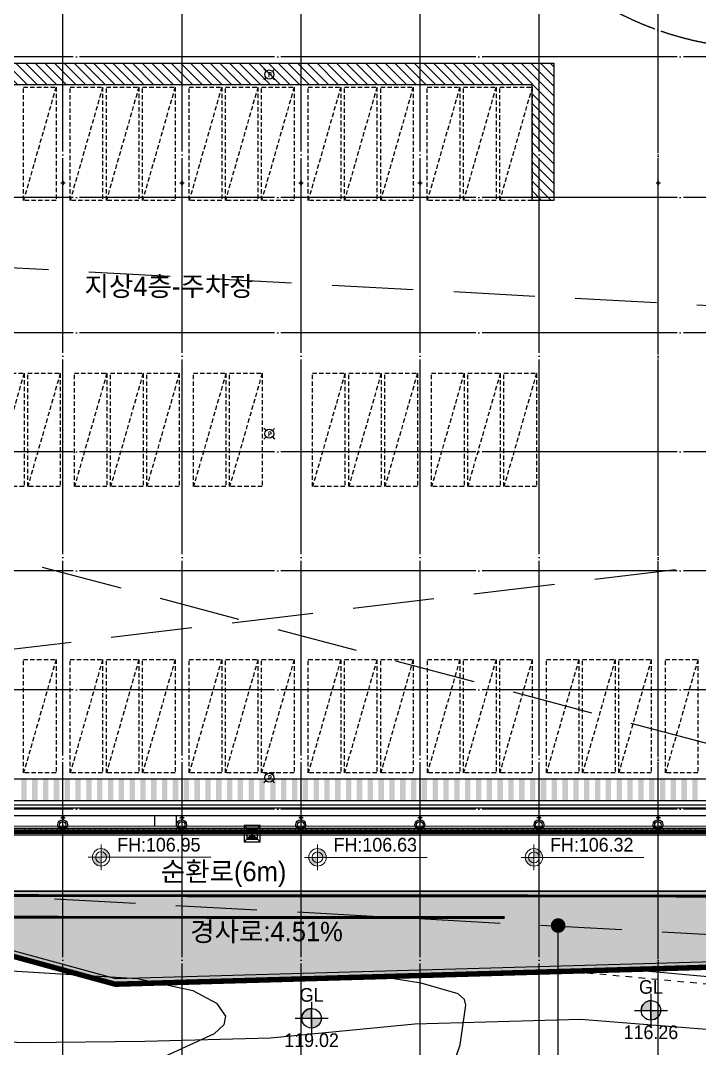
# Model space of a CAD drawing. Header units: millimetres. Extents: x 44352463 to 44913170, y -12080373 to -11704434.
# Drawn here: x 44573022 to 44635750, y -12032732 to -11937779 of the extents above; entities that cross this region are included whole.
import ezdxf
from ezdxf.enums import TextEntityAlignment as Align

# ---------------------------------------------------------------- set-up
doc = ezdxf.new("R2010")
doc.units = ezdxf.units.MM
doc.header["$LTSCALE"] = 600
doc.header["$MEASUREMENT"] = 0
for name, pattern in [('03 단지-0902$0$HIDDEN', [0.375, 0.25, -0.125]), ('7223', [2, 1, -1]), ('CEN', [6.2, 6, -0.1, 0, -0.1]), ('HID', [0.345, 0.225, -0.12]), ('HIDDEN', [2, 1, -1]), ('PHANTOM', [2.5, 1.25, -0.25, 0.25, -0.25, 0.25, -0.25])]:
    doc.linetypes.add(name, pattern=pattern)
doc.layers.get('0').update_dxf_attribs({"linetype": 'CONTINUOUS'})
for name, color, linetype in [('# 토목공사', 8, 'CONTINUOUS'), ('&.js패널', 5, 'CONTINUOUS'), ('+공사계획', 4, 'CONTINUOUS'), ('+우수계획', 6, 'CONTINUOUS'), ('7 우수관', 7, 'CONTINUOUS'), ('A-LEAD', 7, 'CONTINUOUS'), ('A-TEX-SYM', 3, 'CONTINUOUS'), ('A-중심선', 10, 'CEN'), ('ELE-4', 8, 'CONTINUOUS'), ('F0037223', 252, '7223'), ('F0047224', 252, 'CONTINUOUS'), ('FIN-1', 9, 'CONTINUOUS'), ('SYM(일반)', 3, 'CONTINUOUS'), ('TEXT3', 3, 'CONTINUOUS'), ('TXT1', 3, 'CONTINUOUS'), ('t기존건물', 8, 'CONTINUOUS'), ('WALb', 3, 'CONTINUOUS'), ('대지경계선', 2, 'CONTINUOUS'), ('소방도로', 6, 'CONTINUOUS'), ('조경면적', 3, 'CONTINUOUS'), ('주차_확장', 252, 'CONTINUOUS'), ('충돌방지대(고무범퍼)', 252, 'CONTINUOUS')]:
    doc.layers.add(name, color=color, linetype=linetype)
doc.layers.add('박스', color=6, linetype='CONTINUOUS', lineweight=15)
doc.styles.get("Standard").update_dxf_attribs({"font": ''})
doc.styles.add('돋움', font='')
doc.styles.add('맑은고딕', font='malgunbd.ttf')
doc.styles.get('Standard').set_extended_font_data('Dotum')
doc.styles.get('돋움').set_extended_font_data('Dotum')
doc.linetypes.add('H-DICHB00', pattern='A,1e-05,[43,kosdic.shx,S=0.1,R=0,X=0,Y=0],-0.633333,["B",Standard,S=0.2,R=0,X=0,Y=-0.1],-0.216667', length=0.85001)
doc.linetypes.add('KU105', pattern='A,0.9,[122,KACELINE.shx,S=0.006,R=0,X=0,Y=0],-0.2,["U",Standard,S=0.2,R=0,X=0.15,Y=-0.1],-0.25,-0.2', length=1.55)

# ---------------------------------------------------------------- blocks, each defined once
blk = doc.blocks.new('RRRRR')
at = {"layer": 't기존건물', "linetype": '03 단지-0902$0$HIDDEN', "ltscale": 50}
for p, q in [((11763592, -9336052, 108781), (12037741, -9414339, 107737)), ((12041436, -9365479, 99746), (11759295, -9393898, 116942))]:
    blk.add_line(p, q, dxfattribs=at)
at = {"layer": 't기존건물', "linetype": '03 단지-0902$0$HIDDEN', "ltscale": 50, "extrusion": (0.073213, 0.997316, 0)}
for points, elevation in [([(-12415545, 108781), (-12682525, 99979)], -8449746), ([(-12415494, 116942), (-12694689, 107737)], -8507752)]:
    blk.add_lwpolyline(points, dxfattribs=dict(at, elevation=elevation))
blk = doc.blocks.new('b')
at = {"layer": '7 우수관', "color": 8}
for p, q in [((11554393, -9603687), (11553993, -9603687)), ((11554193, -9603887), (11554193, -9603487))]:
    blk.add_line(p, q, dxfattribs=at)
at = {"layer": '7 우수관', "ltscale": 0.1}
blk.add_circle((11554193, -9603687), 100, dxfattribs=at)
blk = doc.blocks.new('5522233')
at = {"layer": '주차_확장', "linetype": 'HID', "ltscale": 3}
blk.add_line((7405990, 1029824), (7395523, 1032824), dxfattribs=at)
blk.add_lwpolyline([(7405990, 1029824), (7395523, 1029824), (7395523, 1032824), (7405990, 1032824)], close=True, dxfattribs=at)
blk = doc.blocks.new('xvxvxvvxvx')
at = {"layer": 'SYM(일반)'}
for p, q in [((10109690, 2673089), (10109492, 2673287)), ((10110281, 2673089), (10110479, 2673287)), ((10109690, 2672498), (10109492, 2672300)), ((10110281, 2672498), (10110479, 2672300)), ((10109690, 2639904), (10109492, 2640103)), ((10110281, 2639904), (10110479, 2640103)), ((10109690, 2639313), (10109492, 2639115)), ((10110281, 2639313), (10110479, 2639115)), ((10109690, 2608140), (10109492, 2608338)), ((10109690, 2607549), (10109492, 2607350)), ((10110281, 2608140), (10110479, 2608338)), ((10110281, 2607549), (10110479, 2607350))]:
    blk.add_line(p, q, dxfattribs=at)
for centre in [(10109986, 2672794), (10109986, 2639609), (10109986, 2607844)]:
    blk.add_circle(centre, 418, dxfattribs=at)
at = {"layer": 'SYM(일반)', "style": '맑은고딕', "width": 0.8}
for p in [(10109840, 2672778), (10109840, 2639593), (10109840, 2607829)]:
    blk.add_text('P', height=500, dxfattribs=at).set_placement(p, align=Align.MIDDLE_LEFT)
blk = doc.blocks.new('s654h')
at = {"layer": '# 토목공사', "linetype": 'HIDDEN', "ltscale": 0.3, "const_width": 250, "flags": 128}
for points in [[(-1142101, 155198), (-1141239, 150781), (-1141758, 146311), (-1143110, 142019), (-1145616, 138282), (-1148902, 135207), (-1152800, 132959), (-1157103, 131642), (-1176596, 132179), (-1208916, 139013), (-1214820, 139865), (-1219319, 139980), (-1430819, 140124), (-1435301, 140519), (-1442167, 146338), (-1442568, 152207)], [(-1269745, 138014), (-1430908, 138124), (-1436110, 138583), (-1444105, 145359)]]:
    blk.add_lwpolyline(points, dxfattribs=at)
blk = doc.blocks.new('A$C1C3B03E3')
at = {"layer": '+공사계획', "ltscale": 5}
h = blk.add_hatch(color=1, dxfattribs=at)
h.dxf.hatch_style = 1
edge = h.paths.add_edge_path()
edge.add_line((2.03, 2.03), (3.23, 2.03))
edge.add_arc((2.03, 2.03), 1.2, -90, 0, ccw=False)
edge.add_line((2.03, 0.83), (2.03, 2.03))
edge = h.paths.add_edge_path()
edge.add_line((2.03, 2.03), (2.03, 3.23))
edge.add_arc((2.03, 2.03), 1.2, 90, 180)
edge.add_line((0.83, 2.03), (2.03, 2.03))
at = {"layer": '+공사계획', "color": 1, "ltscale": 5}
for points in [[(2.03, 4.06), (2.03, 0)], [(0, 2.03), (4.06, 2.03)]]:
    blk.add_lwpolyline(points, dxfattribs=at)
for points in [[(2.03, 2.03), (2.03, 3.23, 0.414214), (0.83, 2.03), (2.03, 2.03)], [(2.03, 2.03), (3.23, 2.03, -0.414214), (2.03, 0.83), (2.03, 2.03)]]:
    blk.add_lwpolyline(points, format="xyb", dxfattribs=at)
blk.add_circle((2.03, 2.03), 1.2, dxfattribs=at)
blk = doc.blocks.new('ZZZZ')
at = {"layer": 'A-TEX-SYM', "xscale": 750.0000000000001, "yscale": 750.0000000000001, "zscale": 750.0000000000001, "rotation": 359.9931955615171}
for p in [(11633031, 4056431), (11601676, 4055697)]:
    blk.add_blockref('A$C1C3B03E3', p, dxfattribs=at)
at = {"layer": 'A-TEX-SYM', "style": '돋움'}
for s, p in [('GL', (11634555, 4060116)), ('GL', (11603200, 4059382)), ('116.26', (11634555, 4055932)), ('119.02', (11603200, 4055198))]:
    blk.add_text(s, height=1260, dxfattribs=at).set_placement(p, align=Align.MIDDLE_CENTER)
blk = doc.blocks.new('A$C0B2276BF')
at = {"layer": '# 토목공사', "linetype": 'ByBlock', "ltscale": 0.01}
for radius in [300, 200]:
    blk.add_circle((300, 300), radius, dxfattribs=at)
blk = doc.blocks.new('ee')
at = {"layer": '# 토목공사'}
blk.add_lwpolyline([(225, -14), (-225, 14)], dxfattribs=at)
blk = doc.blocks.new('A$C301E4230')
at = {"layer": '+우수계획', "rotation": 273.5937388995782}
for p in [(122549, 8696), (123049, 8696), (123549, 8696), (124049, 8696), (124549, 8696), (125049, 8696), (125549, 8696), (126049, 8696), (126549, 8696), (127049, 8696), (127549, 8696), (128049, 8696), (128549, 8696), (129049, 8696), (129549, 8696), (130049, 8696), (130549, 8696), (131049, 8696), (131549, 8696), (132049, 8696), (132549, 8696), (133049, 8696), (133549, 8696), (134049, 8696), (134549, 8696), (135049, 8696), (135549, 8696), (136049, 8696), (136549, 8696), (137049, 8696), (137549, 8696), (138049, 8696), (138549, 8696), (139049, 8696), (139549, 8696), (140049, 8696), (140549, 8696), (141049, 8696), (141549, 8696), (142049, 8696), (142549, 8696), (143049, 8696), (143549, 8696), (144049, 8696), (144549, 8696), (145049, 8696), (145549, 8696), (146049, 8696), (146549, 8696), (147049, 8696), (147549, 8696), (148049, 8696), (148549, 8696), (149049, 8696), (149549, 8696), (150049, 8696), (150549, 8696), (151049, 8696), (151549, 8696), (152049, 8696), (152549, 8696), (153049, 8696), (153549, 8696), (154049, 8696), (154549, 8696), (155049, 8696), (155549, 8696), (156049, 8696), (156549, 8696), (157049, 8696), (157549, 8696), (158049, 8696), (158549, 8696), (159049, 8696), (159549, 8696), (160049, 8696), (160549, 8696), (161049, 8696), (161549, 8696), (162049, 8696), (162549, 8696), (163049, 8696), (163549, 8696), (164049, 8696), (164549, 8696), (165049, 8696), (165549, 8696), (166049, 8696), (166549, 8696), (167049, 8696), (167549, 8696), (168049, 8696), (168549, 8696), (169049, 8696), (169549, 8696), (170049, 8696), (170549, 8696), (171049, 8696), (171549, 8696), (172049, 8696), (172549, 8696), (173049, 8696), (173549, 8696), (174049, 8696), (174549, 8696), (175049, 8696), (175549, 8696), (176049, 8696), (176549, 8696), (177049, 8696), (177549, 8696), (178049, 8696), (178549, 8696), (179049, 8696), (179549, 8696), (180049, 8696), (180549, 8696), (181049, 8696), (181549, 8696), (182049, 8696), (182549, 8696), (183049, 8696), (183549, 8696), (184049, 8696), (184549, 8696)]:
    blk.add_blockref('ee', p, dxfattribs=at)
blk = doc.blocks.new('A$C037F09EC')
at = {"layer": '# 토목공사'}
h = blk.add_hatch(color=256, dxfattribs=at)
h.dxf.hatch_style = 1
h.paths.add_polyline_path([(750, 750), (250, 250), (1250, 250), (250, 1250), (1250, 1250)])
blk.add_lwpolyline([(0, 0), (1500, 0), (1500, 1500), (0, 1500)], close=True, dxfattribs=at)
for points in [[(1500, 1500), (0, 0)], [(1500, 0), (0, 1500)], [(250, 250), (1250, 250), (1250, 1250), (250, 1250), (250, 250)], [(750, 750), (250, 250), (1250, 250), (250, 1250), (1250, 1250), (750, 750)]]:
    blk.add_lwpolyline(points, dxfattribs=at)
blk = doc.blocks.new('A$C159fdbf0')
at = {"layer": '# 토목공사'}
for points in [[(-166354, -211932), (-166554, -215118, 0.432706), (-160765, -221281), (51236, -221280, -0.054146), (62442, -222497), (89173, -228373, 0.048251), (98311, -229474), (109962, -229748, 0.661402), (119688, -208292), (110575, -198374, 0.000045), (103486, -191636, 0.051957), (95636, -185592), (75472, -173167)], [(-166204, -211941), (-166404, -215127, 0.432706), (-160765, -221131), (51236, -221130, -0.054146), (62475, -222351), (89205, -228226, 0.048251), (98315, -229324), (109965, -229598, 0.661402), (119578, -208393), (110468, -198479, 0.000045), (103383, -191745, 0.051957), (95558, -185720), (75394, -173294)], [(-165905, -211960), (-166105, -215146, 0.432706), (-160765, -220831), (51236, -220830, -0.054146), (62539, -222058), (89270, -227933, 0.048251), (98322, -229024), (109972, -229298, 0.661402), (119357, -208596), (110254, -198690, 0.000045), (103176, -191962, 0.051957), (95400, -185975), (75236, -173550)], [(-165755, -211970), (-165955, -215155, 0.432706), (-160765, -220681), (51236, -220680, -0.054146), (62571, -221911), (89302, -227787, 0.048251), (98325, -228874), (109976, -229148, 0.661402), (119247, -208698), (110147, -198795, 0.000045), (103073, -192071, 0.051957), (95321, -186103), (75158, -173677)]]:
    blk.add_lwpolyline(points, format="xyb", dxfattribs=at)
at = {"layer": '# 토목공사', "linetype": 'KU105', "ltscale": 4, "const_width": 200, "flags": 128}
blk.add_lwpolyline([(-166054, -211951), (-166254, -215137, 0.432706), (-160765, -220981), (51236, -220980, -0.054146), (62507, -222204), (89238, -228080, 0.048251), (98318, -229174), (109969, -229448, 0.661402), (119468, -208495), (110361, -198584, 0.000045), (103280, -191854, 0.051957), (95479, -185847), (75315, -173422)], format="xyb", dxfattribs=at)
at = {"layer": '# 토목공사', "linetype": 'H-DICHB00', "ltscale": 5, "flags": 128}
blk.add_lwpolyline([(-179894, -198783), (-173458, -235031), (-99748, -234382), (-45263, -231909), (-35557, -234563), (47916, -232188), (92102, -241905), (111657, -242368), (119150, -237587), (128873, -227227), (129527, -219480), (130671, -216858), (130866, -215415), (130960, -214785), (131402, -206381)], dxfattribs=at)
at = {"layer": '# 토목공사'}
for points in [[(-40449, -220355), (-40449, -220980)], [(-29449, -220355), (-29449, -220980)], [(-18449, -220355), (-18449, -220980)], [(-7449, -220355), (-7449, -220980)], [(3551, -220355), (3551, -220980)], [(14551, -220355), (14551, -220980)]]:
    blk.add_lwpolyline(points, dxfattribs=at)
for name, p in [('A$C301E4230', (-166490, -229677)), ('s654h', (1270095, -366953))]:
    blk.add_blockref(name, p, dxfattribs=at)
at = {"layer": '# 토목공사', "xscale": 1.5, "yscale": 1.5, "zscale": 1.5}
for p in [(-40899, -220805), (-29899, -220805), (-18899, -220805), (-7899, -220805), (3101, -220805), (14101, -220805)]:
    blk.add_blockref('A$C0B2276BF', p, dxfattribs=at)
at = {"layer": '# 토목공사', "rotation": 0.0003545539821437747}
blk.add_blockref('A$C037F09EC', (-23691, -221930), dxfattribs=at)

msp = doc.modelspace()

# ---------------------------------------------------------------- hatches: boundary and pattern name
at = {"layer": 'A-LEAD'}
h = msp.add_hatch(dxfattribs=at)
h.set_pattern_fill('GRASS', color=256, scale=80)
h.set_pattern_definition([(90, (36483224, -15971604.1), (-1436.84, 1436.84), [381, -2492.68]), (45, (36483224, -15971604), (-1436.841, 1436.841), [381, -1651]), (135, (36483224, -15971604), (-1436.841, -1436.841), [381, -1651])])
h.paths.add_polyline_path([(44673729.093, -12018213.511), (44441849.229, -12018214.941), (44443343.52, -12027268.815), (44517654.644, -12026607.712), (44572069.678, -12024131.904), (44581771.574, -12026784.148), (44646695.472, -12024919.303), (44665256.835, -12024400.848), (44709431.209, -12034110.626), (44761049.527, -12035324.483), (44761049.553, -12035323.561), (44761265.708, -12027480.762), (44710452.663, -12026285.681)])
at = {"layer": 'FIN-1'}
h = msp.add_hatch(dxfattribs=at)
h.set_pattern_fill('ANSI31', color=256, scale=200, angle=90, style=0)
h.set_pattern_definition([(135, (34486030.1, -16078102.8), (-449.012806, -449.012806), [])])
h.paths.add_polyline_path([(44502840.209, -11943716.879), (44502840.209, -11941716.879), (44622298.832, -11941716.667), (44622298.832, -11954386.852), (44620298.63, -11954386.852), (44620298.832, -11943716.667), (44508840.21, -11943716.879)])
at = {"layer": '박스', "ltscale": 0.1}
h = msp.add_hatch(dxfattribs=at)
h.set_pattern_fill('ANSI31', color=256, scale=1.006801)
h.set_pattern_definition([(45, (44418655.2994, -12075454.7908), (-0.08898951466, 0.08898951466), [])])
h.paths.add_polyline_path([(44580459.691, -12014270.207), (44580459.691, -12015075.648), (44581265.132, -12015075.648, 0.414213562)])
h.paths.add_polyline_path([(44580459.691, -12015075.648), (44579654.249, -12015075.648, 0.414213562), (44580459.691, -12015881.089)])
h = msp.add_hatch(dxfattribs=at)
h.set_pattern_fill('ANSI31', color=256, scale=1.006801, angle=720)
h.set_pattern_definition([(45, (44438655.29929, -12075456.90958), (-0.08898951466, 0.08898951466), [])])
h.paths.add_polyline_path([(44600459.691, -12014272.325), (44600459.691, -12015077.766), (44601265.132, -12015077.766, 0.414213562)])
h.paths.add_polyline_path([(44600459.691, -12015077.766), (44599654.249, -12015077.766, 0.414213562), (44600459.691, -12015883.208)])
h = msp.add_hatch(dxfattribs=at)
h.set_pattern_fill('ANSI31', color=256, scale=1.006801, angle=720)
h.set_pattern_definition([(45, (44458655.29917, -12075459.02836), (-0.08898951466, 0.08898951466), [])])
h.paths.add_polyline_path([(44620459.69, -12014274.444), (44620459.69, -12015079.885), (44621265.132, -12015079.885, 0.414213562)])
h.paths.add_polyline_path([(44620459.69, -12015079.885), (44619654.249, -12015079.885, 0.414213562), (44620459.69, -12015885.326)])

# ---------------------------------------------------------------- linework, layer by layer
at = {"layer": 'A-LEAD', "color": 95}
msp.add_lwpolyline([(44673729.093, -12018213.511), (44441849.229, -12018214.941), (44443343.52, -12027268.815), (44517654.644, -12026607.712), (44572069.678, -12024131.904), (44581771.574, -12026784.148), (44646695.472, -12024919.303), (44665256.835, -12024400.848), (44709431.209, -12034110.626), (44761049.527, -12035324.483), (44761049.553, -12035323.561), (44761265.708, -12027480.762), (44710452.663, -12026285.681)], close=True, dxfattribs=at)
at = {"layer": 'A-중심선', "ltscale": 5}
for p, q in [((44576940.232, -12042884.796), (44576940.232, -11824697.371)), ((44576940.232, -12042884.796), (44576940.232, -11824697.371)), ((44587940.232, -12042884.796), (44587940.232, -11824697.371)), ((44598940.232, -12042884.796), (44598940.232, -11824697.371)), ((44609940.232, -12042884.796), (44609940.232, -11824697.371)), ((44631940.232, -12043040.156), (44631940.232, -11897224.108)), ((44631940.232, -12042884.796), (44631940.232, -11897582.749)), ((44620940.232, -12042884.796), (44620940.232, -11932008.425)), ((44745280.078, -11941116.81), (44413938.371, -11941116.81)), ((44745280.078, -11954116.81), (44413938.371, -11954116.81)), ((44745280.078, -11966616.81), (44413938.371, -11966616.81)), ((44745280.078, -11977616.81), (44413938.371, -11977616.81)), ((44745280.078, -11988616.81), (44413938.371, -11988616.81)), ((44745280.078, -11999616.81), (44413938.371, -11999616.81)), ((44745280.078, -12010616.81), (44413938.371, -12010616.81))]:
    msp.add_line(p, q, dxfattribs=at)
msp.add_arc((44641940.194, -11910366.85), 30000, 180, 0, dxfattribs=at)
at = {"layer": 'F0037223'}
msp.add_lwpolyline([(44721024.311, -12034381.534), (44719670.845, -12035096.036), (44678523.232, -12030666.408), (44623372.111, -12025588.833)], dxfattribs=at)
at = {"layer": 'F0047224'}
for points, elevation in [([(44555304.844, -12024659.676), (44559953.758, -12024814.94), (44583813.317, -12026272.714), (44588940.866, -12027384.954), (44591129.277, -12028539.639), (44591970.533, -12029754.436), (44591810.7, -12030540.301), (44590903.257, -12031368.96), (44584482.606, -12034340.141), (44578452.567, -12037819.04), (44550997.991, -12050560.112), (44545365.234, -12052327.255), (44542983.608, -12052630.74), (44540192.089, -12052652.688), (44531461.886, -12051393.268)], 120000), ([(44679795.535, -12030016.854), (44629052.414, -12025425.639)], 110000), ([(44558498.658, -12080073.689), (44561833.561, -12072039.404), (44563689.806, -12066584.601), (44564255.919, -12065242.804), (44565509.264, -12063449.987), (44566470.309, -12062536.376), (44568880.258, -12061032.623), (44572797.887, -12059667.09), (44583611.949, -12056516.212), (44591457.485, -12053036.872), (44595357.169, -12050736.198), (44609003.924, -12039905.441), (44612857.152, -12034656.633), (44613633.212, -12032391.096), (44614150.187, -12028737.87), (44614039.875, -12028201.272), (44613450.73, -12027688.399), (44610047.606, -12026715.743), (44606155.422, -12026083.464)], 115000)]:
    msp.add_lwpolyline(points, dxfattribs=dict(at, elevation=elevation))
msp.add_lwpolyline([(44729030.759, -12034569.764), (44728751.352, -12034665.992), (44718861.91, -12035751), (44706010.589, -12035649.709), (44688926.912, -12034682.321), (44673931.834, -12033588.984), (44662646.234, -12032533.128), (44646034.794, -12031389.416), (44637582.017, -12031084.792), (44624769.239, -12030072.302), (44609457.697, -12030503.793), (44596103.439, -12031787.717), (44584510.541, -12032080.604), (44573581.125, -12032225.363), (44555146.467, -12031609.308), (44549300.486, -12031392.275)], dxfattribs=at)
at = {"layer": 'FIN-1'}
for p, q in [((44500540.209, -12007816.879), (44663670.209, -12007816.879)), ((44502540.209, -12007816.879), (44657890.21, -12007816.879)), ((44500540.209, -12009816.879), (44663670.209, -12009816.879))]:
    msp.add_line(p, q, dxfattribs=at)
at = {"layer": 'FIN-1', "ltscale": 0.1}
for p, q in [((44664570.232, -12010246.81), (44456310.232, -12010246.81)), ((44658190.234, -12010246.81), (44462690.231, -12010246.81))]:
    msp.add_line(p, q, dxfattribs=at)
at = {"layer": 'FIN-1'}
msp.add_lwpolyline([(44502840.209, -11943716.879), (44502840.209, -11941716.879), (44622298.832, -11941716.667), (44622298.832, -11954386.852), (44620298.63, -11954386.852), (44620298.832, -11943716.667), (44508840.21, -11943716.879), (44502840.209, -11943716.879)], dxfattribs=at)
for points in [[(44573090.24, -12009816.879), (44573590.24, -12009816.879), (44573090.24, -12007816.879), (44573590.24, -12007816.879)], [(44574090.24, -12009816.879), (44574590.24, -12009816.879), (44574090.24, -12007816.879), (44574590.24, -12007816.879)], [(44575090.24, -12009816.879), (44575590.24, -12009816.879), (44575090.24, -12007816.879), (44575590.24, -12007816.879)], [(44576090.24, -12009816.879), (44576590.24, -12009816.879), (44576090.24, -12007816.879), (44576590.24, -12007816.879)], [(44577090.24, -12009816.879), (44577590.24, -12009816.879), (44577090.24, -12007816.879), (44577590.24, -12007816.879)], [(44578090.24, -12009816.879), (44578590.24, -12009816.879), (44578090.24, -12007816.879), (44578590.24, -12007816.879)], [(44579090.24, -12009816.879), (44579590.24, -12009816.879), (44579090.24, -12007816.879), (44579590.24, -12007816.879)], [(44580090.24, -12009816.879), (44580590.24, -12009816.879), (44580090.24, -12007816.879), (44580590.24, -12007816.879)], [(44581090.24, -12009816.879), (44581590.24, -12009816.879), (44581090.24, -12007816.879), (44581590.24, -12007816.879)], [(44582090.24, -12009816.879), (44582590.24, -12009816.879), (44582090.24, -12007816.879), (44582590.24, -12007816.879)], [(44583090.24, -12009816.879), (44583590.24, -12009816.879), (44583090.24, -12007816.879), (44583590.24, -12007816.879)], [(44584090.24, -12009816.879), (44584590.24, -12009816.879), (44584090.24, -12007816.879), (44584590.24, -12007816.879)], [(44585090.24, -12009816.879), (44585590.24, -12009816.879), (44585090.24, -12007816.879), (44585590.24, -12007816.879)], [(44586090.24, -12009816.879), (44586590.24, -12009816.879), (44586090.24, -12007816.879), (44586590.24, -12007816.879)], [(44587090.24, -12009816.879), (44587590.24, -12009816.879), (44587090.24, -12007816.879), (44587590.24, -12007816.879)], [(44588090.24, -12009816.879), (44588590.24, -12009816.879), (44588090.24, -12007816.879), (44588590.24, -12007816.879)], [(44589090.24, -12009816.879), (44589590.24, -12009816.879), (44589090.24, -12007816.879), (44589590.24, -12007816.879)], [(44590090.24, -12009816.879), (44590590.24, -12009816.879), (44590090.24, -12007816.879), (44590590.24, -12007816.879)], [(44591090.24, -12009816.879), (44591590.24, -12009816.879), (44591090.24, -12007816.879), (44591590.24, -12007816.879)], [(44592090.24, -12009816.879), (44592590.24, -12009816.879), (44592090.24, -12007816.879), (44592590.24, -12007816.879)], [(44593090.24, -12009816.879), (44593590.24, -12009816.879), (44593090.24, -12007816.879), (44593590.24, -12007816.879)], [(44594090.24, -12009816.879), (44594590.24, -12009816.879), (44594090.24, -12007816.879), (44594590.24, -12007816.879)], [(44595090.24, -12009816.879), (44595590.24, -12009816.879), (44595090.24, -12007816.879), (44595590.24, -12007816.879)], [(44596090.24, -12009816.879), (44596590.24, -12009816.879), (44596090.24, -12007816.879), (44596590.24, -12007816.879)], [(44597090.24, -12009816.879), (44597590.24, -12009816.879), (44597090.24, -12007816.879), (44597590.24, -12007816.879)], [(44598090.24, -12009816.879), (44598590.24, -12009816.879), (44598090.24, -12007816.879), (44598590.24, -12007816.879)], [(44599090.24, -12009816.879), (44599590.24, -12009816.879), (44599090.24, -12007816.879), (44599590.24, -12007816.879)], [(44600090.24, -12009816.879), (44600590.24, -12009816.879), (44600090.24, -12007816.879), (44600590.24, -12007816.879)], [(44601090.24, -12009816.879), (44601590.24, -12009816.879), (44601090.24, -12007816.879), (44601590.24, -12007816.879)], [(44602090.24, -12009816.879), (44602590.24, -12009816.879), (44602090.24, -12007816.879), (44602590.24, -12007816.879)], [(44603090.24, -12009816.879), (44603590.24, -12009816.879), (44603090.24, -12007816.879), (44603590.24, -12007816.879)], [(44604090.24, -12009816.879), (44604590.24, -12009816.879), (44604090.24, -12007816.879), (44604590.24, -12007816.879)], [(44605090.24, -12009816.879), (44605590.24, -12009816.879), (44605090.24, -12007816.879), (44605590.24, -12007816.879)], [(44606090.24, -12009816.879), (44606590.24, -12009816.879), (44606090.24, -12007816.879), (44606590.24, -12007816.879)], [(44607090.24, -12009816.879), (44607590.24, -12009816.879), (44607090.24, -12007816.879), (44607590.24, -12007816.879)], [(44608090.24, -12009816.879), (44608590.24, -12009816.879), (44608090.24, -12007816.879), (44608590.24, -12007816.879)], [(44609090.24, -12009816.879), (44609590.24, -12009816.879), (44609090.24, -12007816.879), (44609590.24, -12007816.879)], [(44610090.24, -12009816.879), (44610590.24, -12009816.879), (44610090.24, -12007816.879), (44610590.24, -12007816.879)], [(44611090.24, -12009816.879), (44611590.24, -12009816.879), (44611090.24, -12007816.879), (44611590.24, -12007816.879)], [(44612090.24, -12009816.879), (44612590.24, -12009816.879), (44612090.24, -12007816.879), (44612590.24, -12007816.879)], [(44613090.24, -12009816.879), (44613590.24, -12009816.879), (44613090.24, -12007816.879), (44613590.24, -12007816.879)], [(44614090.24, -12009816.879), (44614590.24, -12009816.879), (44614090.24, -12007816.879), (44614590.24, -12007816.879)], [(44615090.24, -12009816.879), (44615590.24, -12009816.879), (44615090.24, -12007816.879), (44615590.24, -12007816.879)], [(44616090.24, -12009816.879), (44616590.24, -12009816.879), (44616090.24, -12007816.879), (44616590.24, -12007816.879)], [(44617090.24, -12009816.879), (44617590.24, -12009816.879), (44617090.24, -12007816.879), (44617590.24, -12007816.879)], [(44618090.24, -12009816.879), (44618590.24, -12009816.879), (44618090.24, -12007816.879), (44618590.24, -12007816.879)], [(44619090.24, -12009816.879), (44619590.24, -12009816.879), (44619090.24, -12007816.879), (44619590.24, -12007816.879)], [(44620090.24, -12009816.879), (44620590.24, -12009816.879), (44620090.24, -12007816.879), (44620590.24, -12007816.879)], [(44621090.24, -12009816.879), (44621590.24, -12009816.879), (44621090.24, -12007816.879), (44621590.24, -12007816.879)], [(44622090.24, -12009816.879), (44622590.24, -12009816.879), (44622090.24, -12007816.879), (44622590.24, -12007816.879)], [(44623090.24, -12009816.879), (44623590.24, -12009816.879), (44623090.24, -12007816.879), (44623590.24, -12007816.879)], [(44624090.24, -12009816.879), (44624590.24, -12009816.879), (44624090.24, -12007816.879), (44624590.24, -12007816.879)], [(44625090.24, -12009816.879), (44625590.24, -12009816.879), (44625090.24, -12007816.879), (44625590.24, -12007816.879)], [(44626090.24, -12009816.879), (44626590.24, -12009816.879), (44626090.24, -12007816.879), (44626590.24, -12007816.879)], [(44627090.24, -12009816.879), (44627590.24, -12009816.879), (44627090.24, -12007816.879), (44627590.24, -12007816.879)], [(44628090.24, -12009816.879), (44628590.24, -12009816.879), (44628090.24, -12007816.879), (44628590.24, -12007816.879)], [(44629090.24, -12009816.879), (44629590.24, -12009816.879), (44629090.24, -12007816.879), (44629590.24, -12007816.879)], [(44630090.24, -12009816.879), (44630590.24, -12009816.879), (44630090.24, -12007816.879), (44630590.24, -12007816.879)], [(44631090.24, -12009816.879), (44631590.24, -12009816.879), (44631090.24, -12007816.879), (44631590.24, -12007816.879)], [(44632090.24, -12009816.879), (44632590.24, -12009816.879), (44632090.24, -12007816.879), (44632590.24, -12007816.879)], [(44633090.24, -12009816.879), (44633590.24, -12009816.879), (44633090.24, -12007816.879), (44633590.24, -12007816.879)], [(44634090.24, -12009816.879), (44634590.24, -12009816.879), (44634090.24, -12007816.879), (44634590.24, -12007816.879)], [(44635090.24, -12009816.879), (44635590.24, -12009816.879), (44635090.24, -12007816.879), (44635590.24, -12007816.879)]]:
    msp.add_solid(points, dxfattribs=at)
at = {"layer": 'TXT1', "color": 7}
msp.add_line((44622694.333, -12035189.323), (44622694.333, -12021378.792), dxfattribs=at)
at = {"layer": 'TXT1', "color": 7, "const_width": 674.405}
msp.add_lwpolyline([(44622694.333, -12021041.59, -1), (44622694.333, -12021715.995, -1)], format="xyb", close=True, dxfattribs=at)
at = {"layer": '대지경계선', "linetype": 'PHANTOM', "ltscale": 7, "const_width": 500, "flags": 128}
msp.add_lwpolyline([(44691681.535, -11928959.931), (44703570.502, -11918984.855), (44704562.64, -11912717.031), (44688240.462, -11926862.101), (44677693.131, -11914428.75), (44694904.54, -11899828.148), (44693586.616, -11896659.997), (44692157.073, -11893223.529), (44698687.989, -11882236.793), (44700047.111, -11877940.323), (44701406.234, -11873643.853), (44699394.188, -11871559.391), (44697923.197, -11868829.078), (44696452.206, -11866098.765), (44696217.92, -11864967.514), (44694721.167, -11862859.186), (44693224.413, -11860750.858), (44689247.393, -11857552.719), (44685270.374, -11854354.581), (44679063.694, -11847496.242), (44672857.014, -11840637.904), (44664126.281, -11846273.747), (44654077.289, -11836888.185), (44655600.903, -11836817.402), (44655526.042, -11831830.78), (44652039.59, -11831779.442), (44648553.138, -11831728.104), (44648151.809, -11831353.356), (44646146.972, -11826459.206), (44644142.135, -11821565.056), (44643316.633, -11820157.891), (44642491.13, -11818750.727), (44638801.373, -11815143.814), (44635111.616, -11811536.902), (44633026.287, -11810821.466), (44630940.958, -11810106.031), (44628828.075, -11808090.236), (44626715.193, -11806074.441), (44624763.804, -11805091.4), (44622812.415, -11804108.36), (44619900.153, -11803115.983), (44616986.719, -11802123.207), (44614953.948, -11810141.025), (44614288.011, -11815325.054), (44612743.609, -11821568.361), (44610076.755, -11826605.838), (44608365.44, -11833623.321), (44597022.331, -11836481.242), (44578001.171, -11838534.804), (44563118.751, -11841521.482), (44535855.274, -11846800.176), (44525186.395, -11842794.072), (44517993.23, -11839148.285), (44507317.999, -11834980.364), (44489367.046, -11827969.693), (44472136.182, -11826743.828), (44461183.163, -11831073.944), (44449372.502, -11824979.342), (44438610.012, -11828918.531), (44434058.819, -11835196.848), (44431136.074, -11839228.805), (44433277.434, -11843448.655), (44436866.579, -11845893.276), (44436108.332, -11847138.854), (44429579.138, -11854383.932), (44426315.841, -11862823.106), (44426267.552, -11871444.364), (44424148.697, -11876318.6), (44422830.184, -11882251.264), (44424044.824, -11888190.724), (44426841.091, -11894558.565), (44430495.301, -11901408.273), (44432838.875, -11903973.373), (44432234.297, -11917736.096), (44435852.436, -11921058.632), (44436955.169, -11919941.582), (44441611.249, -11937698.444), (44438624.287, -11935449.115), (44432726.761, -11933191.7), (44429143.089, -11934691.065), (44427736.62, -11933943.822), (44429671.653, -11938117.834), (44429297.756, -11942104.783), (44443343.52, -12027268.815), (44517654.72, -12026616.277), (44572070.039, -12024146.741), (44581771.629, -12026800.104), (44646695.741, -12024942.742), (44665257.164, -12024426.426), (44709430.419, -12034141.296), (44761047.156, -12035362.272), (44761203.786, -12029679.249), (44761360.416, -12023996.226), (44760195.788, -12020593.792), (44759031.16, -12017191.358), (44753720.023, -12011010.724), (44748408.886, -12004830.091), (44743817.599, -11999730.079), (44739226.311, -11994630.067), (44735418.776, -11990485.886), (44731611.24, -11986341.705), (44726588.204, -11981568.834), (44718363.904, -11973753.945), (44713426.968, -11969063.294), (44708686.767, -11967304.035), (44703946.566, -11965544.776), (44700048.863, -11963142.605), (44696151.159, -11960740.433), (44694512.279, -11958413.335), (44692350.813, -11955343.988), (44690189.346, -11952274.642), (44689755.597, -11951147.49), (44687668.287, -11945720.945), (44686014.727, -11941421.551), (44688848.131, -11935190.741)], close=True, dxfattribs=at)
at = {"layer": '대지경계선', "linetype": 'PHANTOM', "ltscale": 7, "const_width": 100, "flags": 128}
msp.add_lwpolyline([(44441883.648, -12018214.941), (44673729.093, -12018213.511), (44710452.663, -12026285.681), (44761329.706, -12027482.268)], dxfattribs=at)
at = {"layer": '박스', "ltscale": 0.1}
for p, q in [((44580459.691, -12013887.262), (44580459.691, -12015075.648)), ((44600459.691, -12013889.381), (44600459.691, -12015077.766)), ((44620459.69, -12013891.499), (44620459.69, -12015079.885)), ((44579271.305, -12015075.648), (44590600.363, -12015075.648)), ((44580459.691, -12016264.034), (44580459.691, -12015075.648)), ((44599271.305, -12015077.766), (44610600.363, -12015077.766)), ((44600459.691, -12016266.152), (44600459.691, -12015077.766)), ((44619271.305, -12015079.885), (44630600.363, -12015079.885)), ((44620459.69, -12016268.271), (44620459.69, -12015079.885))]:
    msp.add_line(p, q, dxfattribs=at)
for centre in [(44580459.691, -12015075.648), (44600459.691, -12015077.766), (44620459.69, -12015079.885)]:
    msp.add_circle(centre, 805.441, dxfattribs=at)
at = {"layer": '박스'}
for centre in [(44580459.691, -12015075.648), (44600459.691, -12015077.766), (44620459.69, -12015079.885)]:
    msp.add_circle(centre, 500, dxfattribs=at)
at = {"layer": '소방도로', "ltscale": 7}
for p, q in [((44585440.232, -12012214.081), (44585440.232, -12011241.81)), ((44587440.232, -12012214.069), (44587440.232, -12011241.81)), ((44668625.557, -12012213.565), (44456624.677, -12012214.878)), ((44456624.714, -12018214.878), (44668625.266, -12018213.566))]:
    msp.add_line(p, q, dxfattribs=at)
at = {"layer": '조경면적'}
for p, q in [((44665565.232, -12011241.81), (44455315.232, -12011241.81)), ((44664870.232, -12010546.81), (44456010.232, -12010546.81))]:
    msp.add_line(p, q, dxfattribs=at)

# ---------------------------------------------------------------- block references
at = {"layer": '&.js패널'}
msp.add_blockref('s654h', (45887486.335, -12158648.815), dxfattribs=at)
at = {"ltscale": 3}
msp.add_blockref('A$C159fdbf0', (44617362.678, -11791713.611), dxfattribs=at)
at = {"color": 30, "rotation": 90}
for p in [(45606122.783, -19349910.314), (45610431.505, -19349910.314), (45613777.144, -19349910.314), (45617122.783, -19349910.314), (45621431.505, -19349910.314), (45624777.144, -19349910.314), (45628122.783, -19349910.314), (45632431.505, -19349910.314), (45635777.144, -19349910.314), (45639122.783, -19349910.314), (45643431.505, -19349910.314), (45646777.144, -19349910.314), (45650122.783, -19349910.314), (45603166.907, -19376355.18), (45606512.546, -19376355.18), (45610821.268, -19376355.18), (45614166.907, -19376355.18), (45617512.546, -19376355.18), (45621821.268, -19376355.18), (45625166.907, -19376355.18), (45632821.268, -19376355.18), (45636166.907, -19376355.18), (45639512.546, -19376355.18), (45643821.268, -19376355.18), (45647166.907, -19376355.18), (45650512.546, -19376355.18), (45606122.985, -19402800.047), (45610431.706, -19402800.047), (45613777.345, -19402800.047), (45617122.985, -19402800.047), (45621431.706, -19402800.047), (45624777.345, -19402800.047), (45628122.985, -19402800.047), (45632431.706, -19402800.047), (45635777.345, -19402800.047), (45639122.985, -19402800.047), (45643431.706, -19402800.047), (45646777.345, -19402800.047), (45650122.985, -19402800.047), (45654431.706, -19402800.047), (45657777.345, -19402800.047), (45661122.985, -19402800.047), (45665431.706, -19402800.047)]:
    msp.add_blockref('5522233', p, dxfattribs=at)
at = {"linetype": 'ByBlock', "xscale": -1, "rotation": 180}
for p in [(33022746.883, -21556478.911), (33033746.883, -21556478.911), (33044746.883, -21556478.911), (33055746.883, -21556478.911), (33077746.883, -21556478.911), (33022746.907, -21615103.842), (33033746.907, -21615103.842), (33044746.907, -21615103.842), (33055746.907, -21615103.842), (33066746.907, -21615103.842), (33077746.907, -21615103.842)]:
    msp.add_blockref('b', p, dxfattribs=at)
at = {"layer": 'ELE-4', "rotation": 1.086555888464989}
msp.add_blockref('RRRRR', (32506027.211, -2842359.815), dxfattribs=at)
at = {"layer": 'WALb'}
msp.add_blockref('xvxvxvvxvx', (34486013.586, -14615557.571), dxfattribs=at)
at = {"layer": '충돌방지대(고무범퍼)'}
msp.add_blockref('ZZZZ', (32996710.738, -16087166.79), dxfattribs=at)

# ---------------------------------------------------------------- texts
at = {"layer": 'A-TEX-SYM', "style": '돋움'}
for s, p in [('FH:106.95', (44581953.094, -12014539.532)), ('FH:106.63', (44601953.094, -12014541.65)), ('FH:106.32', (44621953.094, -12014543.769))]:
    msp.add_text(s, height=1260, dxfattribs=at).set_placement(p)
at = {"layer": 'TEXT3', "style": '돋움'}
msp.add_text('지상4층-주차장', height=1800, dxfattribs=at).set_placement((44586746.351, -11962307.495), align=Align.MIDDLE)
at = {"layer": 'TXT1', "color": 3, "style": '돋움'}
for s, p in [('순환로(6m)', (44585965.828, -12017285.539)), ('경사로:4.51%%%', (44588689.831, -12022830.901))]:
    msp.add_text(s, height=1800, dxfattribs=at).set_placement(p)

doc.saveas('drawing.dxf')
